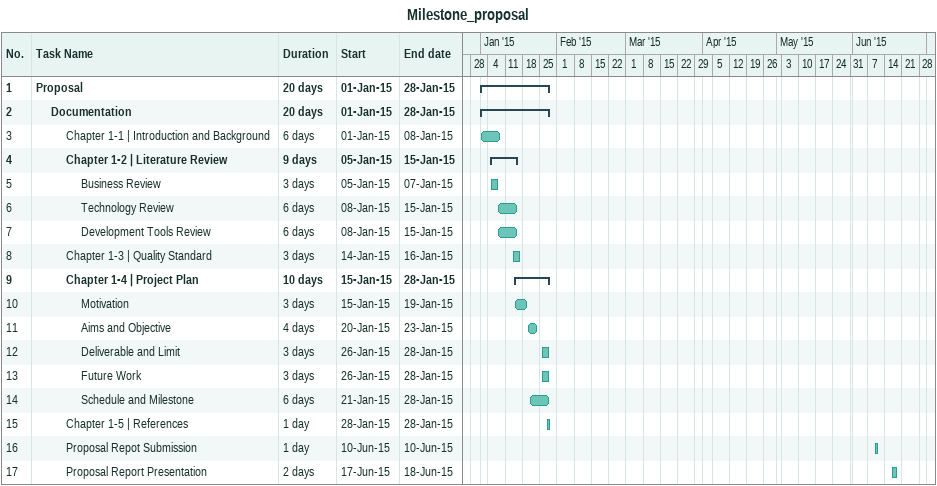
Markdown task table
Milestone_proposal

| ID | Level | Task | Duration | Start | Finish |
|---|---|---|---|---|---|
| 1 | 1 | **Proposal** | 20d | 2015-01-01 | 2015-01-28 |
| 2 | 2 | **Documentation** | 20d | 2015-01-01 | 2015-01-28 |
| 3 | 3 | Chapter 1-1 \| Introduction and Background | 6d | 2015-01-01 | 2015-01-08 |
| 4 | 3 | **Chapter 1-2 \| Literature Review** | 9d | 2015-01-05 | 2015-01-15 |
| 5 | 4 | Business Review | 3d | 2015-01-05 | 2015-01-07 |
| 6 | 4 | Technology Review | 6d | 2015-01-08 | 2015-01-15 |
| 7 | 4 | Development Tools Review | 6d | 2015-01-08 | 2015-01-15 |
| 8 | 3 | Chapter 1-3 \| Quality Standard | 3d | 2015-01-14 | 2015-01-16 |
| 9 | 3 | **Chapter 1-4 \| Project Plan** | 10d | 2015-01-15 | 2015-01-28 |
| 10 | 4 | Motivation | 3d | 2015-01-15 | 2015-01-19 |
| 11 | 4 | Aims and Objective | 4d | 2015-01-20 | 2015-01-23 |
| 12 | 4 | Deliverable and Limit | 3d | 2015-01-26 | 2015-01-28 |
| 13 | 4 | Future Work | 3d | 2015-01-26 | 2015-01-28 |
| 14 | 4 | Schedule and Milestone | 6d | 2015-01-21 | 2015-01-28 |
| 15 | 3 | Chapter 1-5 \| References | 1d | 2015-01-28 | 2015-01-28 |
| 16 | 3 | Proposal Repot Submission | 1d | 2015-06-10 | 2015-06-10 |
| 17 | 3 | Proposal Report Presentation | 2d | 2015-06-17 | 2015-06-18 |
